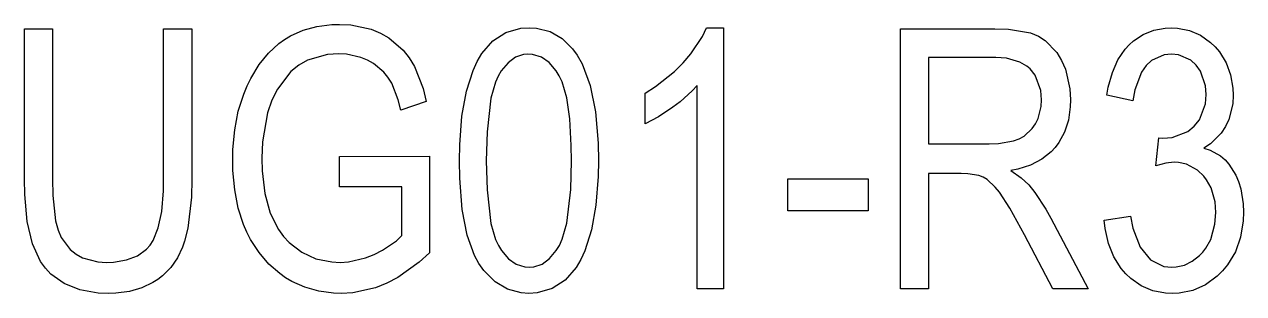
# Model space of a CAD drawing. Header units: millimetres. Extents: x -4.54 to 4.54, y -1 to 1.
import ezdxf

# ---------------------------------------------------------------- set-up
doc = ezdxf.new("R2010")
doc.units = ezdxf.units.MM
doc.layers.add('LASER_MARK', color=7, linetype='Continuous')

msp = doc.modelspace()

# ---------------------------------------------------------------- linework, layer by layer
at = {"layer": 'LASER_MARK'}
for points in [[(-2.1928, -0.2076), (-2.1928, 0.019), (-1.5215, 0.0207), (-1.5215, -0.6966), (-1.5994, -0.7673), (-1.7591, -0.8806), (-1.8409, -0.9232), (-1.9238, -0.9563), (-2.0932, -0.994), (-2.1797, -0.9987), (-2.237, -0.9969), (-2.3467, -0.9824), (-2.4502, -0.9534), (-2.5474, -0.9099), (-2.5937, -0.8827), (-2.638, -0.852), (-2.7194, -0.7807), (-2.7915, -0.696), (-2.8541, -0.5979), (-2.8819, -0.5439), (-2.9067, -0.4868), (-2.9464, -0.3642), (-2.9729, -0.2303), (-2.9861, -0.0852), (-2.9878, -0.0084), (-2.9861, 0.0694), (-2.9728, 0.2174), (-2.9461, 0.3552), (-2.906, 0.4827), (-2.881, 0.5426), (-2.8533, 0.5993), (-2.7917, 0.7012), (-2.7219, 0.7877), (-2.6438, 0.8588), (-2.6017, 0.8886), (-2.5575, 0.9147), (-2.4631, 0.9565), (-2.3609, 0.9843), (-2.2508, 0.9983), (-2.1928, 1), (-2.1084, 0.996), (-1.9561, 0.9637), (-1.8882, 0.9354), (-1.8259, 0.8998), (-1.7185, 0.8082), (-1.6734, 0.7523), (-1.6339, 0.6875), (-1.5706, 0.5246), (-1.5468, 0.4266), (-1.7354, 0.3633), (-1.7557, 0.44), (-1.8038, 0.5623), (-1.8316, 0.608), (-1.8629, 0.6463), (-1.9392, 0.7098), (-1.9844, 0.735), (-2.0333, 0.7553), (-2.1401, 0.7785), (-2.1979, 0.7814), (-2.2814, 0.7762), (-2.4301, 0.7342), (-2.4954, 0.6975), (-2.5546, 0.6499), (-2.6548, 0.5197), (-2.6958, 0.4371), (-2.729, 0.3439), (-2.767, 0.1283), (-2.7717, 0.0059), (-2.7692, -0.088), (-2.7489, -0.2576), (-2.7084, -0.4028), (-2.6477, -0.5238), (-2.6097, -0.5751), (-2.5676, -0.6203), (-2.4742, -0.6926), (-2.3686, -0.7408), (-2.2508, -0.7649), (-2.1873, -0.7679), (-2.1251, -0.7642), (-1.9983, -0.7347), (-1.9338, -0.7089), (-1.8721, -0.6777), (-1.769, -0.607), (-1.7274, -0.5675), (-1.7274, -0.2076)], [(-3.5025, 0.9671), (-3.2916, 0.9671), (-3.2916, -0.1498), (-3.295, -0.2838), (-3.3224, -0.5142), (-3.3464, -0.6105), (-3.3614, -0.6543), (-3.3999, -0.7347), (-3.4496, -0.8057), (-3.5105, -0.8673), (-3.5451, -0.8945), (-3.5824, -0.9189), (-3.6644, -0.958), (-3.7562, -0.9841), (-3.8578, -0.9971), (-3.9122, -0.9987), (-3.9883, -0.9958), (-4.1255, -0.9724), (-4.2432, -0.9257), (-4.3411, -0.8556), (-4.3827, -0.8118), (-4.4193, -0.7605), (-4.4778, -0.6309), (-4.5169, -0.4654), (-4.5364, -0.264), (-4.5388, -0.1498), (-4.5388, 0.9671), (-4.3291, 0.9671), (-4.3291, -0.1481), (-4.3266, -0.2703), (-4.3061, -0.4604), (-4.2882, -0.5283), (-4.2645, -0.5834), (-4.1976, -0.6727), (-4.1544, -0.7068), (-4.1055, -0.7335), (-3.9924, -0.7641), (-3.9283, -0.7679), (-3.8742, -0.766), (-3.7776, -0.7501), (-3.6963, -0.7185), (-3.6305, -0.671), (-3.6034, -0.6414), (-3.5797, -0.606), (-3.5419, -0.5127), (-3.5167, -0.3893), (-3.5041, -0.236), (-3.5025, -0.1481)], [(-1.2992, -0.0127), (-1.2971, 0.1054), (-1.2807, 0.3192), (-1.2479, 0.5035), (-1.1987, 0.6582), (-1.1679, 0.7245), (-1.1332, 0.7832), (-1.052, 0.8772), (-0.9551, 0.9399), (-0.8427, 0.9712), (-0.7806, 0.9751), (-0.7254, 0.9719), (-0.6242, 0.9466), (-0.5349, 0.8958), (-0.4577, 0.8197), (-0.4236, 0.7722), (-0.3865, 0.7063), (-0.3272, 0.5469), (-0.2877, 0.3507), (-0.2679, 0.1177), (-0.2654, -0.0127), (-0.2674, -0.1299), (-0.2837, -0.3427), (-0.3163, -0.5264), (-0.3652, -0.6812), (-0.3958, -0.7477), (-0.4304, -0.8065), (-0.5114, -0.9007), (-0.6084, -0.9634), (-0.7212, -0.9948), (-0.7835, -0.9987), (-0.8389, -0.9953), (-0.942, -0.9676), (-1.0348, -0.9122), (-1.1174, -0.8291), (-1.1549, -0.7772), (-1.1887, -0.7168), (-1.2428, -0.5659), (-1.2789, -0.3747), (-1.2969, -0.1434)], [(0.6658, -0.9658), (0.4705, -0.9658), (0.4705, 0.5464), (0.434, 0.5067), (0.3437, 0.4259), (0.2899, 0.3848), (0.1813, 0.3126), (0.0819, 0.2603), (0.0819, 0.4899), (0.1599, 0.5386), (0.3019, 0.6513), (0.3658, 0.7152), (0.4229, 0.7814), (0.5096, 0.9114), (0.5392, 0.9751), (0.6658, 0.9751)], [(1.9831, -0.9658), (1.9831, 0.9671), (2.6861, 0.9671), (2.789, 0.9637), (2.9514, 0.9367), (3.011, 0.9131), (3.0611, 0.8816), (3.1472, 0.7915), (3.1831, 0.7329), (3.2125, 0.6675), (3.246, 0.5215), (3.2502, 0.4409), (3.2484, 0.3876), (3.2342, 0.2886), (3.2057, 0.2), (3.163, 0.1218), (3.1363, 0.0865), (3.1062, 0.0541), (3.0362, -0.0015), (2.9533, -0.0448), (2.8574, -0.0757), (2.8046, -0.0865), (2.8824, -0.1396), (2.9392, -0.1932), (2.9847, -0.2501), (3.0669, -0.3733), (3.1038, -0.4397), (3.381, -0.9658), (3.1173, -0.9658), (2.9063, -0.5637), (2.7985, -0.3661), (2.7207, -0.246), (2.6897, -0.2084), (2.6291, -0.1533), (2.5996, -0.1359), (2.5673, -0.1235), (2.4853, -0.1094), (2.4354, -0.1076), (2.1928, -0.1076), (2.1928, -0.9658)], [(3.5013, -0.4557), (3.6962, -0.4241), (3.7143, -0.5131), (3.7679, -0.6555), (3.8447, -0.7504), (3.9447, -0.7979), (4.0034, -0.8038), (4.0361, -0.802), (4.0983, -0.788), (4.156, -0.7598), (4.2092, -0.7175), (4.2342, -0.6911), (4.257, -0.6618), (4.2936, -0.597), (4.3256, -0.4843), (4.3316, -0.3987), (4.326, -0.3185), (4.2965, -0.2136), (4.2628, -0.1541), (4.2418, -0.1274), (4.1945, -0.0824), (4.114, -0.039), (4.0539, -0.0261), (4.0219, -0.0245), (3.96, -0.031), (3.8848, -0.0506), (3.9072, 0.1578), (3.9376, 0.1549), (4.0061, 0.1604), (4.1228, 0.2045), (4.1709, 0.243), (4.2102, 0.291), (4.2551, 0.4092), (4.2608, 0.4793), (4.256, 0.5439), (4.2183, 0.653), (4.1852, 0.6975), (4.1456, 0.7336), (4.0541, 0.775), (4.0021, 0.7802), (3.9482, 0.7748), (3.8535, 0.7315), (3.8127, 0.6937), (3.7777, 0.6449), (3.7288, 0.5141), (3.7148, 0.4321), (3.5207, 0.4743), (3.5314, 0.5343), (3.5615, 0.643), (3.603, 0.7366), (3.6561, 0.815), (3.6869, 0.8485), (3.72, 0.8782), (3.7914, 0.9257), (3.8696, 0.9573), (3.9545, 0.9731), (3.9996, 0.9751), (4.0468, 0.9729), (4.1358, 0.9551), (4.2175, 0.9194), (4.292, 0.8659), (4.3266, 0.8325), (4.3581, 0.7958), (4.4086, 0.7155), (4.4423, 0.6259), (4.4591, 0.5271), (4.4612, 0.4743), (4.4576, 0.4101), (4.4289, 0.2932), (4.4038, 0.2405), (4.3723, 0.1926), (4.2921, 0.1128), (4.2435, 0.081), (4.2889, 0.0658), (4.3674, 0.0223), (4.4004, -0.0059), (4.4299, -0.0388), (4.4799, -0.1201), (4.5004, -0.1684), (4.5172, -0.2205), (4.5364, -0.3338), (4.5388, -0.3949), (4.5364, -0.46), (4.5167, -0.581), (4.4775, -0.69), (4.4186, -0.7869), (4.3819, -0.8308), (4.3416, -0.8705), (4.2554, -0.9339), (4.1614, -0.9762), (4.0597, -0.9974), (4.0059, -1), (3.9561, -0.9977), (3.8624, -0.9792), (3.7763, -0.9423), (3.6979, -0.8869), (3.6616, -0.8523), (3.6283, -0.8138), (3.573, -0.7273), (3.5329, -0.6282), (3.508, -0.5164)], [(-1.1, -0.0127), (-1.0944, -0.2285), (-1.0647, -0.4796), (-1.0309, -0.5985), (-1.0097, -0.6435), (-0.9863, -0.681), (-0.9348, -0.7412), (-0.8769, -0.7812), (-0.8126, -0.8013), (-0.7781, -0.8038), (-0.7455, -0.8013), (-0.6845, -0.781), (-0.6289, -0.7405), (-0.5787, -0.6797), (-0.5557, -0.6418), (-0.5346, -0.5964), (-0.5009, -0.4772), (-0.4714, -0.227), (-0.4658, -0.0127), (-0.4672, 0.1005), (-0.4785, 0.2975), (-0.5011, 0.4554), (-0.535, 0.5742), (-0.5561, 0.619), (-0.5795, 0.6564), (-0.6313, 0.7162), (-0.6898, 0.7561), (-0.7548, 0.776), (-0.7899, 0.7785), (-0.8222, 0.7759), (-0.8829, 0.7557), (-0.9381, 0.7152), (-0.988, 0.6544), (-1.011, 0.6165), (-1.0318, 0.5712), (-1.0652, 0.452), (-1.0944, 0.2018)], [(2.1928, 0.1139), (2.6439, 0.1139), (2.7133, 0.1161), (2.8253, 0.1339), (2.8679, 0.1494), (2.9041, 0.1698), (2.9647, 0.2259), (2.989, 0.2616), (3.0088, 0.3015), (3.0314, 0.3906), (3.0342, 0.4397), (3.0288, 0.5089), (2.986, 0.6239), (2.9485, 0.6696), (2.9258, 0.6893), (2.8726, 0.7208), (2.7733, 0.7483), (2.6941, 0.7536), (2.1928, 0.7536)], [(1.146, -0.3857), (1.146, -0.1468), (1.743, -0.1468), (1.743, -0.3857)]]:
    msp.add_lwpolyline(points, close=True, dxfattribs=at)

doc.saveas('drawing.dxf')
